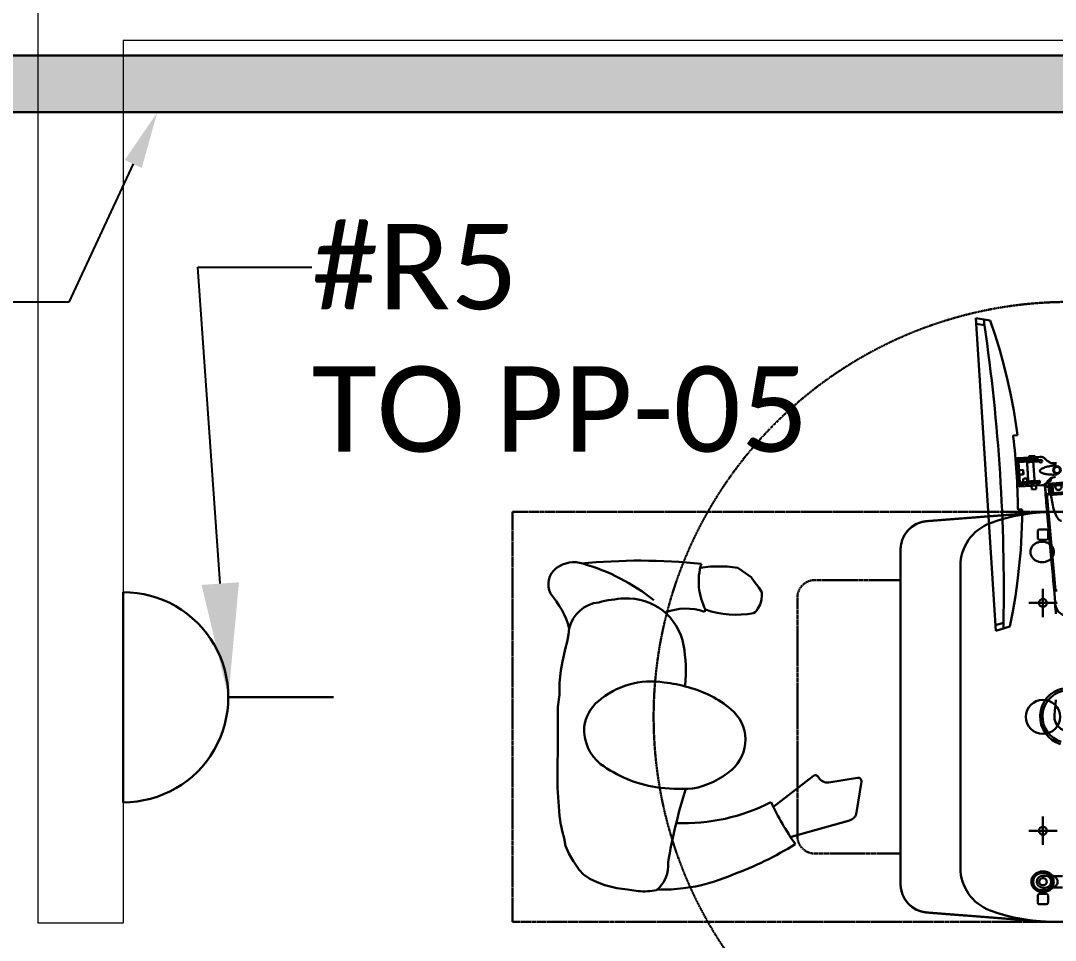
# Model space of a CAD drawing. Header units: millimetres. Extents: x 26027 to 581921, y 7230 to 233891.
# Drawn here: x 474486 to 476302, y 157555 to 159170 of the extents above; entities that cross this region are included whole.
import ezdxf
from ezdxf import colors
from ezdxf.entities.mleader import LeaderData, LeaderLine
from ezdxf.math import Vec2, Vec3

# ---------------------------------------------------------------- set-up
doc = ezdxf.new("R2010")
doc.units = ezdxf.units.MM
doc.header["$LTSCALE"] = 5
doc.linetypes.add('CACHE', pattern=[0.375, 0.25, -0.125])
doc.linetypes.add('FANTOME', pattern=[2.5, 1.25, -0.25, 0.25, -0.25, 0.25, -0.25])
for name, color, linetype, lineweight in [('E-ELEC-EQPM-2', 85, 'Continuous', 30), ('GE-ANCHORAGE_FLOOR', 222, 'Continuous', 30), ('GE-CLEARANCE', 83, 'FANTOME', 30), ('GE-EQUIPMENT', 140, 'Continuous', 30), ('GE-EQUIPMENT_INSERTION', 140, 'Continuous', 30), ('GE-EQUIPMENT_MOVEMENT', 241, 'CACHE', 30), ('GE-EQUIPMENT_OUTLINE', 131, 'CACHE', 30), ('GE-FURNITURE', 8, 'Continuous', 30), ('Walls', 252, 'Continuous', 5)]:
    doc.layers.add(name, color=color, linetype=linetype, lineweight=lineweight)
for name, color, linetype, lineweight, true_color in [('E-POWR', 7, 'Continuous', 30, 0x4e7e3e), ('E-PW', 7, 'Continuous', 30, 0x4e7e3e), ('EXF', 7, 'Continuous', 30, 0x4e7e3e)]:
    doc.layers.add(name, color=color, linetype=linetype, lineweight=lineweight, true_color=true_color)
doc.styles.get("Standard").update_dxf_attribs({"font": 'calibri.ttf'})
pattern_1 = [(0, (368880, 104830), (63.5, 63.5), [31.75, -95.25]), (90, (368895.875, 104814.125), (-63.5, 63.5), [31.75, -95.25])]

# ---------------------------------------------------------------- blocks, each defined once
blk = doc.blocks.new('GE-EUR01978')
at = {"layer": 'GE-ANCHORAGE_FLOOR', "color": 93, "ltscale": 0.05}
for p, q in [((-200, -160), (-200, -210)), ((200, -160), (200, -210)), ((-225, -185), (-175, -185)), ((175, -185), (225, -185))]:
    blk.add_line(p, q, dxfattribs=at)
at = {"layer": 'GE-ANCHORAGE_FLOOR'}
blk.add_lwpolyline([(-265, 0), (265, 0, -0.313113), (339.8, -52.2, -0.179029), (339.8, -277.8, -0.313113), (265, -330), (-265, -330, -0.313113), (-339.8, -277.8, -0.179029), (-339.8, -52.2, -0.313113), (-265, 0)], format="xyb", dxfattribs=at)
for centre, radius in [((0, -185), 30), ((-200, -185), 7), ((200, -185), 7)]:
    blk.add_circle(centre, radius, dxfattribs=at)
at = {"layer": 'GE-CLEARANCE', "ltscale": 0.5}
for points in [[(-360, -165), (-360, 700), (360, 700), (360, -165)], [(360, -165), (360, -1116), (-360, -1116), (-360, -165)]]:
    blk.add_lwpolyline(points, dxfattribs=at)
at = {"layer": 'GE-EQUIPMENT'}
for p, q in [((-445.3, -164.4), (-445.5, -161.2)), ((-408, -148), (-406.2, -168.2)), ((-221.7, -163.2), (-391.6, -178.1)), ((-198, -163.4), (-201.1, -163.6)), ((279.5, -165.7), (279.5, -150.9)), ((299.5, -165.7), (299.5, -150.9)), ((-452.5, -180.5), (-452.5, -180.5)), ((-447.5, -174.2), (-447, -174)), ((-447.5, -174.2), (-447.5, -174.2)), ((-418.4, -172.1), (-417.8, -172.3)), ((-412.2, -173.5), (-412.1, -173.5)), ((-412.1, -173.5), (-411.9, -173.6)), ((-411.9, -173.6), (-411.8, -173.6)), ((-411.7, -173.6), (-411.7, -173.6)), ((-410.4, -178.1), (-410.7, -173.9)), ((-407.6, -174.1), (-406.2, -173.9)), ((-407, -170), (-392.7, -168.8)), ((-406.2, -168.2), (-392.8, -167.1)), ((-406.2, -173.9), (-405.4, -173.9)), ((-405.8, -173.6), (-405.7, -173.7)), ((-405.7, -173.7), (-393.1, -172.6)), ((-404.7, -174.1), (-405.7, -173.7)), ((-405.7, -179.9), (-405.6, -181.1)), ((-405.1, -169.1), (-392.8, -168.1)), ((-404.9, -181.6), (-404.7, -181.6)), ((-404.7, -174.1), (-393.2, -173.1)), ((-404.2, -178.7), (-404.3, -178.7)), ((-403.9, -178.2), (-404.1, -175.7)), ((-394.2, -174.3), (-403.6, -175.1)), ((-392.7, -169.5), (-403.2, -170.5)), ((-398.1, -174.6), (-398.2, -173.6)), ((-376.5, -179.2), (-277.9, -170.6)), ((-329.2, -191.2), (-329.2, -178.9)), ((-326.2, -175.9), (-313.9, -175.9)), ((-310.9, -178.9), (-310.9, -191.2)), ((-224, -165.4), (-201.1, -163.6)), ((278.9, -181.2), (278.9, -185.2)), ((300.1, -185.2), (300.1, -181.2)), ((310.9, -178.9), (310.9, -191.2)), ((326.2, -175.9), (313.8, -175.9)), ((329.2, -191.2), (329.2, -178.9)), ((-457.8, -199.5), (-456.4, -199.4)), ((-454.2, -229.4), (-456.6, -190.4)), ((-450.6, -229.6), (-452.9, -194.2)), ((-449.7, -228.3), (-452, -193.2)), ((-447.2, -228.1), (-449.5, -193)), ((-447.3, -210.9), (-448.3, -194.9)), ((-414.5, -191.5), (-413.4, -208.7)), ((-414.1, -197.7), (-413.1, -197.7)), ((-413.5, -190.7), (-411.3, -225.8)), ((-408.8, -225.7), (-411, -190.6)), ((-410.6, -197.5), (-409.6, -197.5)), ((-410, -191.5), (-407.7, -226.9)), ((-404.3, -226.2), (-406.7, -187.2)), ((-406.1, -197.2), (-399.9, -196.8)), ((-399.4, -204.8), (-399.9, -196.8)), ((-399.6, -197.1), (-399.9, -196.8)), ((-399.1, -204.5), (-399.6, -197.1)), ((-313.9, -194.2), (-326.2, -194.2)), ((273, -181.8), (273, -186.6)), ((273, -186.6), (273, -187.5)), ((274.4, -183.4), (274.4, -187.2)), ((283.5, -184.3), (283.5, -185.7)), ((295.5, -185.7), (295.5, -184.3)), ((304.6, -187.2), (304.6, -183.4)), ((306, -186.6), (306, -181.8)), ((306, -187.7), (306, -186.6)), ((313.8, -194.2), (326.2, -194.2)), ((-458, -199.8), (-457.4, -209.2)), ((-457.1, -209.5), (-455.7, -209.4)), ((-452.5, -200.2), (-451.5, -200.1)), ((-452, -208.2), (-451, -208.1)), ((-448.8, -204), (-451.3, -204.1)), ((-449, -200), (-448, -199.9)), ((-448.5, -208), (-447.5, -207.9)), ((-447.4, -208.8), (-447.3, -210.8)), ((-415.3, -210.8), (-445.2, -212.7)), ((-418.5, -215.1), (-418.3, -218.1)), ((-412.1, -212.7), (-416.6, -212.9)), ((-413.6, -205.7), (-412.6, -205.7)), ((-413.4, -208.7), (-413.6, -206.6)), ((-410.3, -201.5), (-412.8, -201.7)), ((-410.1, -205.5), (-409.1, -205.4)), ((-405.6, -205.2), (-399.4, -204.8)), ((-399.1, -204.5), (-399.4, -204.8)), ((-494, -236.9), (-494.5, -229.8)), ((-453.1, -230.3), (-451.1, -230.2)), ((-408.6, -229.2), (-449.5, -231.8)), ((-447.2, -228.1), (-411.3, -225.8)), ((-447.1, -230.6), (-411.1, -228.3)), ((-441, -231.2), (-441.1, -230.2)), ((-434.5, -229.8), (-434.6, -227.3)), ((-425.7, -219.5), (-433.7, -220)), ((-433.4, -219.7), (-433.7, -220)), ((-433.2, -227.2), (-433.7, -220)), ((-433.4, -219.7), (-426, -219.3)), ((-426, -219.3), (-425.7, -219.5)), ((-425.3, -226.7), (-425.7, -219.5)), ((-423.9, -226.6), (-423.7, -229.1)), ((-417.1, -229.7), (-417.1, -228.7)), ((-416.2, -219.9), (-411.7, -219.6)), ((-407.2, -227.4), (-405.2, -227.2)), ((-364.2, -221.5), (-363.8, -228.6)), ((-151.1, -267.9), (-158.4, -243.3)), ((-151.1, -267.9), (-700, -302.8)), ((-165.2, -254.4), (-160.9, -268.5)), ((-700, -302.8), (-695.8, -277.5)), ((-690.1, -302.2), (-687.7, -287.7))]:
    blk.add_line(p, q, dxfattribs=at)
blk.add_lwpolyline([(345.9, -70.5, 0.014783), (339.8, -52.2, 0.313859), (264.8, 0), (-264.8, 0, 0.313859), (-339.8, -52.2, 0.014783), (-345.9, -70.5, 0.093451), (-359, -190.2), (-343.6, -388.9, 0.391679), (-293.7, -435), (293.7, -435, 0.391679), (343.6, -388.9), (359, -190.2, 0.093451)], format="xyb", close=True, dxfattribs=at)
for points in [[(-395, -143.5), (-394, -152.4), (-393.2, -161.5), (-392.6, -170.3)], [(-407, -170), (-407.5, -164), (-407.9, -158.2), (-408.5, -152.3), (-409.1, -146.4)], [(-221.7, -164.6), (-221.7, -161.7), (-221.8, -160.3)], [(-30, -162.3), (-20.2, -163.1), (-11.1, -163.9), (-3, -164.8)], [(-417.8, -172.3), (-418.3, -171.6), (-419, -171), (-419, -171)], [(-412.1, -178), (-414.2, -176.4), (-416.2, -174.4), (-417.8, -172.3)], [(-414.5, -172.1), (-413.8, -172.6), (-413, -173.1), (-412.2, -173.5)], [(-406.7, -187.2), (-407, -185.5), (-407.5, -183.7), (-408.3, -182), (-409.4, -180.4), (-410.7, -179), (-412.1, -178)], [(-411.7, -173.6), (-411.4, -173.7), (-410.7, -173.9)], [(-410.4, -178.2), (-410.3, -178.3), (-410.2, -178.5), (-410.1, -178.5), (-410, -178.6), (-410, -178.6), (-409.9, -178.6), (-409.9, -178.6), (-409.8, -178.6), (-409.7, -178.6), (-409.7, -178.6), (-409.6, -178.6), (-409.5, -178.6), (-409.5, -178.6), (-409.4, -178.6), (-409.3, -178.6), (-409.1, -178.6), (-409, -178.6), (-408.9, -178.6), (-408.7, -178.6), (-408.5, -178.6), (-403.9, -178.3)], [(-404.3, -178.7), (-404.5, -178.8), (-404.7, -178.9), (-404.8, -179), (-405, -179.1), (-405.1, -179.1), (-405.2, -179.2), (-405.3, -179.3), (-405.4, -179.3), (-405.5, -179.4), (-405.6, -179.5), (-405.7, -179.7), (-405.7, -179.9), (-405.7, -179.9)], [(-405.6, -181.1), (-405.6, -181.2), (-405.5, -181.3), (-405.5, -181.4), (-405.4, -181.5), (-405.3, -181.5), (-405.2, -181.6), (-405.2, -181.6), (-405.1, -181.6), (-405.1, -181.6), (-405.1, -181.6), (-405, -181.6), (-405, -181.6), (-404.9, -181.6), (-404.9, -181.6), (-404.9, -181.6)], [(-393.3, -173.5), (-393.3, -173.6), (-393.4, -173.8), (-393.6, -174), (-393.8, -174.2), (-394, -174.3), (-394.2, -174.3)], [(-392.6, -170.3), (-392.8, -171.3), (-393.1, -172.5), (-393.3, -173.5)], [(-222.2, -165.1), (-222, -165), (-221.8, -164.9), (-221.7, -164.7), (-221.7, -164.6)], [(279.5, -165.7), (279.5, -166.2), (279.4, -166.9), (279.3, -167.5), (279.1, -168.1), (278.9, -168.6), (278.6, -169.1), (278.4, -169.5), (278.2, -169.8), (278, -170), (278, -170), (278, -170)], [(301, -170), (301, -170), (301, -170), (301, -170), (300.8, -169.8), (300.6, -169.4), (300.4, -169), (300.1, -168.6), (299.9, -168.1), (299.8, -167.6), (299.6, -167), (299.5, -166.3), (299.5, -165.7)], [(-448.4, -193.6), (-448.4, -194), (-448.3, -194.5), (-448.3, -194.9)], [(273, -187.5), (273.2, -189.3), (273.9, -192), (275.1, -194.6), (276.6, -196.9), (278.5, -198.8), (280.7, -200.5), (283.1, -201.7), (285.6, -202.5), (288.2, -202.9), (290.8, -202.9), (293.4, -202.5), (295.9, -201.7), (298.3, -200.5), (300.5, -198.8), (302.4, -196.9), (303.9, -194.6), (305.1, -192), (305.8, -189.3), (306, -187.7)], [(-494.5, -229.8), (-510.8, -232), (-537.7, -236.3), (-564.6, -241.4), (-591.2, -247.2), (-617.7, -253.7), (-644, -261), (-670.1, -268.9), (-695.8, -277.5)], [(-158.4, -243.3), (-185, -238), (-211.9, -233.4), (-238.9, -229.6), (-266, -226.5), (-293.2, -224.1), (-320.4, -222.5), (-347.7, -221.6), (-364.2, -221.5)]]:
    blk.add_lwpolyline(points, dxfattribs=at)
for centre, radius in [((-433.5, -160.4), 6.61), ((-433.5, -160.4), 5.5), ((-448.8, -188.9), 2.5)]:
    blk.add_circle(centre, radius, dxfattribs=at)
for centre, radius, start, end in [((-200, -140), 23.5, 274.997, 94.997), ((0, -140), 25, 262.9814, 97.0085), ((-401.8, -161.7), 19.5, 183.4691, 212.229), ((-140.7, -626.3), 465.9, 94.961, 96.9475), ((-0.5, -139.4), 50.6, 192.0589, 342.9304), ((-0.5, -139.4), 46.5, 193.205, 342.8549), ((-444.7, -189.7), 12, 130.5174, 139.857), ((-465.2, -165.6), 19.6, 310.491, 311.0464), ((-465.3, -165.6), 19.7, 311.0531, 318.2916), ((-465.3, -165.6), 19.7, 318.2968, 326.25), ((-465.3, -165.6), 19.7, 326.2566, 333.6065), ((-465.2, -165.6), 19.6, 333.6123, 334.1668), ((-443, -176.4), 5.08, 143.5554, 154.2252), ((-443, -176.3), 5.05, 138.8824, 143.5486), ((-464.7, -165.7), 19.5, 335.0637, 3.8166), ((-444.1, -175.4), 3.57, 132.676, 139.2593), ((-422.1, -181.6), 12.1, 70.6398, 78.6025), ((-422.1, -181.6), 12.1, 60.5879, 70.6256), ((-422.1, -181.7), 12.3, 51.5831, 60.5949), ((-411.6, -173.1), 0.519, 250.569, 253.9865), ((-411.6, -173.2), 0.488, 249.0631, 250.5247), ((-408.6, -163.6), 10.5, 258.4934, 269.0733), ((-408.6, -163.9), 10.2, 269.0977, 275.6404), ((-405.2, -168.1), 1, 184.997, 274.997), ((-413, -3.9), 177.8, 272.6816, 274.5329), ((-403.6, -175.6), 0.5, 94.997, 184.997), ((-404.4, -178.2), 0.529, 300.2193, 2.8309), ((-627.1, -172.7), 224, 0.2335, 0.5642), ((-525.1, 852), 1040.4, 276.895, 277.2459), ((-444.6, -161.4), 55.6, 342.5537, 350.1823), ((-393, -170.4), 3.19, 351.125, 3.6865), ((-326.2, -178.9), 3, 90, 180), ((-313.9, -178.9), 3, 0, 90), ((-200, -140), 24, 263.3884, 266.2531), ((-200, -140), 24, 266.2548, 271.7237), ((-200, -140), 24, 271.7255, 276.9953), ((289.3, -181.8), 16.3, 134.1816, 180.1092), ((289.5, -181.2), 10.6, 0, 180), ((289.5, -184.3), 6, 360, 180), ((289.7, -181.8), 16.3, 359.8916, 45.8312), ((313.8, -178.9), 3, 90, 180), ((326.2, -178.9), 3, 360, 90), ((-457.7, -199.8), 0.3, 93.6478, 183.6479), ((-444.7, -189.6), 11.9, 175.2067, 183.6408), ((-444.7, -189.6), 11.9, 166.7288, 175.1956), ((-456.3, -199.7), 0.3, 3.6477, 93.6478), ((-444.7, -189.6), 11.9, 163.5597, 166.7231), ((-444.7, -189.6), 11.9, 158.0776, 163.5594), ((-444.7, -189.6), 11.9, 149.1171, 158.073), ((-444.7, -189.6), 12, 143.9987, 149.1136), ((-444.7, -189.6), 11.9, 139.8625, 143.9976), ((-449.1, -193.7), 0.686, 5.1067, 87.0282), ((-413.9, -191.4), 0.596, 91.0808, 190.2726), ((-326.2, -191.2), 3, 180, 270), ((-313.9, -191.2), 3, 270, 0), ((289.5, -185.2), 10.6, 180, 360), ((289.5, -185.7), 6, 180, 360), ((313.8, -191.2), 3, 180, 270), ((326.2, -191.2), 3, 270, 360), ((-457.1, -209.2), 0.3, 183.6477, 273.6478), ((-455.7, -209.1), 0.3, 273.6478, 3.6478), ((-838.1, -227.7), 391.2, 2.7686, 3.7587), ((-374.1, -1092.3), 893.3, 92.593, 94.7019), ((-445.3, -210.7), 2, 183.6372, 273.6582), ((-195.4, -3895.4), 3691.1, 93.4154, 93.8802), ((-416.5, -214.9), 2, 93.6478, 183.6478), ((-415.4, -208.8), 2, 273.6374, 3.6584), ((-41.7, -177), 373, 183.5126, 184.5511), ((-354.1, -1406), 1177, 90.5673, 96.7282), ((-453.2, -229.3), 1, 183.6478, 273.6478), ((-449.3, -234.3), 2.5, 93.6478, 151.1453), ((-451.1, -229.7), 0.5, 273.6478, 3.6478), ((-447.2, -228.1), 2.5, 183.6478, 273.6478), ((-416.3, -217.9), 2, 183.6478, 273.6478), ((-411.3, -225.8), 2.5, 273.6478, 3.6478), ((-408.4, -231.7), 2.5, 36.1503, 93.6478), ((-407.2, -226.9), 0.5, 183.6478, 273.6478), ((-405.3, -226.2), 1, 273.6478, 3.6478), ((-222.3, -3473.5), 3219.6, 88.9833, 98.3122)]:
    blk.add_arc(centre, radius, start, end, dxfattribs=at)
for points, knots in [([(-392.2, -143.2), (-391.6, -147.7), (-390.7, -156.7), (-390.1, -165.7), (-389.8, -170.2)], [0, 0, 0, 0, 0.5, 1, 1, 1, 1]), ([(-441.6, -161), (-441.4, -163.7), (-441, -167.7), (-440.2, -173), (-439.3, -177), (-438.5, -180.3), (-437.6, -182.8), (-436.9, -184.7), (-436, -186.6), (-435.1, -188), (-434.2, -189.1), (-433.5, -189.8), (-432.6, -190.3), (-431.6, -190.5), (-430.6, -190.2), (-429.8, -189.5), (-429.1, -188.7), (-428.4, -187.6), (-427.7, -186), (-427.1, -184.1), (-426.6, -182.1), (-426.1, -179.5), (-425.6, -176.1), (-425.3, -172.1), (-425.1, -166.7), (-425.3, -162.6), (-425.4, -159.9)], [0, 0, 0, 0, 0.124625, 0.187048, 0.24953, 0.312063, 0.343354, 0.374659, 0.405981, 0.437308, 0.452988, 0.468676, 0.484365, 0.500008, 0.515648, 0.531326, 0.547013, 0.562696, 0.594023, 0.625342, 0.656648, 0.687939, 0.750473, 0.812953, 0.875376, 1, 1, 1, 1]), ([(-411.7, -146.7), (-411.6, -147.6), (-411.3, -149.6), (-410.9, -153.5), (-410.4, -158.4), (-410, -163.3), (-409.8, -167.2), (-409.7, -169.2), (-409.6, -170.2)], [0, 0, 0, 0, 0.124248, 0.249117, 0.500008, 0.750887, 0.875761, 1, 1, 1, 1]), ([(-404.5, -152.3), (-405, -152.3), (-406.1, -152.6), (-406.9, -154.1), (-407.1, -156), (-407, -158.1), (-406.8, -160.2), (-406.2, -162), (-405.1, -163.3), (-404.1, -163.5), (-403.6, -163.4)], [0, 0, 0, 0, 0.106561, 0.210722, 0.339966, 0.5, 0.660034, 0.789278, 0.893439, 1, 1, 1, 1]), ([(-403.6, -163.4), (-402.9, -163.4), (-401.6, -162.9), (-399.9, -161.6), (-398.5, -159.7), (-398, -157.3), (-399, -155), (-400.6, -153.4), (-402.5, -152.4), (-403.9, -152.2), (-404.5, -152.3)], [0, 0, 0, 0, 0.106956, 0.231914, 0.365179, 0.5, 0.634821, 0.768086, 0.893044, 1, 1, 1, 1]), ([(-389.8, -170.9), (-385.7, -170.4), (-377.5, -169.2), (-367.3, -166.9), (-359.2, -164.4), (-354.3, -162.4), (-350.5, -160.4), (-348.2, -158.9), (-346.5, -157.5), (-345.3, -156.1), (-344.4, -154.5), (-344.1, -153.3), (-344.2, -152.6)], [0, 0, 0, 0, 0.2425, 0.486194, 0.608927, 0.732802, 0.795595, 0.859527, 0.892312, 0.926139, 0.961778, 1, 1, 1, 1]), ([(279.5, -165.7), (279.5, -165.7), (279.6, -165.5), (279.7, -165.4), (280, -165), (280.3, -164.5), (280.8, -164), (281.4, -163.2), (282.4, -162.2), (283.8, -161.1), (285.4, -160.1), (287.4, -159.4), (289.5, -159.1), (291.6, -159.4), (293.5, -160.1), (295.2, -161.1), (296.6, -162.2), (297.6, -163.2), (298.2, -164), (298.7, -164.5), (299, -165), (299.3, -165.4), (299.4, -165.5), (299.5, -165.7), (299.5, -165.7)], [0, 0, 0, 0, 0.003164, 0.014781, 0.033255, 0.056829, 0.084101, 0.114149, 0.180377, 0.252965, 0.330986, 0.413853, 0.49998, 0.58611, 0.668981, 0.747011, 0.819606, 0.885843, 0.915896, 0.94317, 0.966746, 0.985219, 0.996837, 1, 1, 1, 1]), ([(-407, -170), (-407, -170), (-407.1, -170), (-407.3, -170), (-407.5, -170), (-407.9, -170), (-408.3, -170), (-408.9, -170.1), (-409.3, -170.1), (-409.6, -170.2)], [0, 0, 0, 0, 0.021489, 0.082957, 0.182051, 0.313407, 0.470298, 0.643605, 1, 1, 1, 1]), ([(-407.9, -170.9), (-407.5, -170.9), (-405.9, -170.7), (-404.3, -170.6), (-403.2, -170.5)], [0, 0, 0, 0, 0.274054, 1, 1, 1, 1]), ([(-405.8, -173.6), (-405.8, -173.6), (-405.7, -173.6), (-405.6, -173.5), (-405.5, -173.5), (-405.3, -173.5), (-405.3, -173.5)], [0, 0, 0, 0, 0.068291, 0.257115, 0.568379, 1, 1, 1, 1]), ([(-403.2, -171.7), (-403.4, -171.9), (-403.8, -172.3), (-404.3, -172.8), (-404.8, -173.2), (-405.1, -173.5), (-405.3, -173.5)], [0, 0, 0, 0, 0.315158, 0.597441, 0.832461, 1, 1, 1, 1]), ([(-404.7, -181.6), (-404.8, -181.6), (-405.3, -181.6), (-404.9, -181.5), (-404.8, -181.5)], [0, 0, 0, 0, 0.516443, 1, 1, 1, 1]), ([(-404.8, -181.5), (-404.4, -181.4), (-402.9, -181.2), (-401.5, -181), (-400.2, -180.9)], [0, 0, 0, 0, 0.158092, 1, 1, 1, 1]), ([(-404.2, -178.7), (-404.2, -178.7), (-404.1, -178.7), (-404.1, -178.7), (-404.1, -178.7)], [0, 0, 0, 0, 0.504408, 1, 1, 1, 1]), ([(-376.5, -179.2), (-378, -179.4), (-384.8, -180), (-391.5, -180.6), (-399, -181.2)], [0, 0, 0, 0, 0.233245, 1, 1, 1, 1]), ([(-391.6, -178.1), (-391.7, -178.6), (-392.3, -179.6), (-393.4, -180), (-393.9, -180.1)], [0, 0, 0, 0, 0.515895, 1, 1, 1, 1]), ([(-289.5, -166), (-291.5, -166), (-295.6, -166.8), (-300.9, -170.1), (-304.8, -175), (-307, -180.6), (-307.5, -184.6), (-307.5, -186.5)], [0, 0, 0, 0, 0.124745, 0.2496037, 0.3745979, 0.4996863, 0.6170379, 0.6170379, 0.6170379, 0.6170379]), ([(-271.5, -186.5), (-271.5, -184.6), (-272, -180.6), (-274.2, -175), (-278.1, -170.1), (-283.4, -166.8), (-287.5, -166), (-289.5, -166)], [0.3830505, 0.3830505, 0.3830505, 0.3830505, 0.5003191, 0.625406, 0.750398, 0.8752548, 1, 1, 1, 1]), ([(-222.3, -165.1), (-223.1, -165.3), (-225.3, -165.6), (-227.5, -165.9), (-277.9, -170.6)], [0, 0, 0, 0, 0.367829, 1, 1, 1, 1]), ([(-222.2, -165.1), (-222.2, -165.1), (-222.2, -165.1), (-222.3, -165.1), (-222.3, -165.1)], [0, 0, 0, 0, 0.160956, 1, 1, 1, 1]), ([(289.5, -205.5), (287.5, -205.5), (283.4, -204.7), (278.1, -201.3), (274.2, -196.5), (271.9, -190.8), (271.2, -184.6), (272.1, -178.5), (274.6, -172.8), (277.4, -169.7), (278.9, -168.4)], [0, 0, 0, 0, 0.124745, 0.249604, 0.374598, 0.499686, 0.624818, 0.749946, 0.875024, 1, 1, 1, 1]), ([(304.6, -183.4), (304.6, -181.5), (303.9, -177.8), (300.6, -172.9), (295.6, -169.6), (289.5, -168.4), (283.4, -169.6), (278.4, -172.9), (275.1, -177.8), (274.4, -181.5), (274.4, -183.4)], [0, 0, 0, 0, 0.118899, 0.241112, 0.368522, 0.499995, 0.631469, 0.758878, 0.881091, 1, 1, 1, 1]), ([(278, -170), (279.2, -169.3), (282.6, -167.1), (289.5, -165.6), (296.3, -167), (299.8, -169.3), (301, -170)], [0, 0, 0, 0, 0.176343, 0.498439, 0.821873, 1, 1, 1, 1]), ([(300.1, -168.4), (301.6, -169.7), (304.4, -172.8), (306.9, -178.5), (307.8, -184.6), (307.1, -190.8), (304.8, -196.5), (300.9, -201.3), (295.6, -204.7), (291.5, -205.5), (289.5, -205.5)], [0, 0, 0, 0, 0.124979, 0.250059, 0.375188, 0.500319, 0.625406, 0.750398, 0.875255, 1, 1, 1, 1]), ([(-452.9, -194.2), (-452.9, -194), (-452.7, -193.5), (-452.2, -193.2), (-452, -193.2)], [0, 0, 0, 0, 0.501547, 1, 1, 1, 1]), ([(-411, -190.6), (-410.8, -190.6), (-410.2, -190.7), (-410, -191.3), (-410, -191.5)], [0, 0, 0, 0, 0.498456, 1, 1, 1, 1]), ([(-289.5, -207), (-291.5, -207), (-295.6, -206.2), (-300.9, -202.8), (-304.8, -198), (-307, -192.4), (-307.5, -188.4), (-307.5, -186.5)], [0, 0, 0, 0, 0.124745, 0.2496037, 0.3745979, 0.4996863, 0.6170379, 0.6170379, 0.6170379, 0.6170379]), ([(-271.5, -186.5), (-271.5, -188.4), (-272, -192.3), (-274.2, -198), (-278.1, -202.8), (-283.4, -206.2), (-287.5, -207), (-289.5, -207)], [0.3830505, 0.3830505, 0.3830505, 0.3830505, 0.5003191, 0.625406, 0.750398, 0.8752548, 1, 1, 1, 1]), ([(274.4, -183.4), (274.1, -183.4), (273.6, -183.3), (273, -182.9), (273, -182.7)], [0, 0, 0, 0, 0.62523, 1, 1, 1, 1]), ([(274.4, -187.2), (274.1, -187.2), (273.6, -187.2), (273, -186.8), (273, -186.6)], [0, 0, 0, 0, 0.62523, 1, 1, 1, 1]), ([(274.4, -187.2), (274.4, -189.1), (275.1, -192.9), (278.3, -197.9), (283.3, -201.4), (289.5, -202.6), (295.7, -201.4), (300.7, -197.9), (303.9, -192.9), (304.6, -189.1), (304.6, -187.2)], [0, 0, 0, 0, 0.119064, 0.24123, 0.368497, 0.499995, 0.631493, 0.75876, 0.880927, 1, 1, 1, 1]), ([(304.6, -183.4), (304.9, -183.4), (305.4, -183.3), (306, -182.9), (306, -182.7)], [0, 0, 0, 0, 0.62523, 1, 1, 1, 1]), ([(304.6, -187.2), (304.9, -187.2), (305.4, -187.2), (306, -186.8), (306, -186.6)], [0, 0, 0, 0, 0.62523, 1, 1, 1, 1]), ([(-447.8, -202), (-447.7, -202), (-447.7, -202), (-447.6, -202), (-447.5, -202), (-447.4, -202), (-447.3, -202)], [0, 0, 0, 0, 0.086349, 0.300919, 0.618538, 1, 1, 1, 1]), ([(-445.2, -212.7), (-445.7, -212.8), (-446.8, -212.4), (-447.2, -211.3), (-447.3, -210.8)], [0, 0, 0, 0, 0.507686, 1, 1, 1, 1]), ([(-413.4, -208.7), (-413.4, -209.2), (-413.7, -210.3), (-414.8, -210.8), (-415.3, -210.8)], [0, 0, 0, 0, 0.492336, 1, 1, 1, 1]), ([(-414.1, -199.9), (-414.1, -199.9), (-414.1, -199.9), (-414.2, -199.9), (-414.4, -199.9), (-414.5, -199.9), (-414.5, -199.9)], [0, 0, 0, 0, 0.08638, 0.30096, 0.618569, 1, 1, 1, 1]), ([(-365.7, -229), (-365.5, -229), (-365, -229), (-364.4, -228.9), (-364, -228.8), (-363.8, -228.6), (-363.8, -228.6)], [0, 0, 0, 0, 0.370335, 0.683941, 0.897427, 1, 1, 1, 1]), ([(-494, -236.9), (-494, -236.9), (-493.8, -237.1), (-493.4, -237.1), (-492.7, -237.1), (-492.2, -237.1), (-492, -237.1)], [0, 0, 0, 0, 0.102593, 0.316076, 0.629685, 1, 1, 1, 1]), ([(-155.4, -253.6), (-155.3, -253.7), (-155.5, -253.8), (-155.7, -253.9), (-156.2, -254), (-157, -254.1), (-158.8, -254.3), (-161.5, -254.4), (-163.9, -254.4), (-165.2, -254.4)], [0, 0, 0, 0, 0.022762, 0.045407, 0.076958, 0.166961, 0.290637, 0.617034, 1, 1, 1, 1]), ([(-687.7, -287.7), (-689, -287.9), (-691.3, -288.2), (-694.1, -288.4), (-695.9, -288.5), (-696.7, -288.5), (-697.2, -288.4), (-697.4, -288.3), (-697.6, -288.2), (-697.6, -288.2)], [0, 0, 0, 0, 0.38297, 0.709367, 0.833046, 0.923043, 0.954593, 0.977236, 1, 1, 1, 1])]:
    blk.add_open_spline(points, degree=3, knots=knots, dxfattribs=at)
for points in [[(-409, -170.6), (-409.2, -170.4), (-409.4, -170.3), (-409.6, -170.2)], [(-407.9, -170.9), (-408.3, -171), (-408.7, -170.8), (-409, -170.6)], [(-452, -193.2), (-451, -193.1), (-450, -193.1), (-449.1, -193)], [(-413.9, -190.8), (-413, -190.7), (-412, -190.6), (-411, -190.6)]]:
    blk.add_open_spline(points, degree=3, dxfattribs=at)
at = {"layer": 'GE-EQUIPMENT_MOVEMENT', "ltscale": 0.5}
blk.add_lwpolyline([(-356.1, -115), (-728.1, -115, 1.03486), (728.1, -115), (356.1, -115)], format="xyb", dxfattribs=at)
at = {"layer": 'GE-EQUIPMENT_MOVEMENT'}
blk.add_lwpolyline([(240, -435), (240, -586, -0.414214), (210, -616), (-210, -616, -0.414214), (-240, -586), (-240, -435)], format="xyb", dxfattribs=at)
at = {"layer": 'GE-EQUIPMENT_OUTLINE'}
blk.add_lwpolyline([(345.9, -70.5, 0.014783), (339.8, -52.2, 0.313859), (264.8, 0), (-264.8, 0, 0.313859), (-339.8, -52.2, 0.014783), (-345.9, -70.5, 0.093451), (-359, -190.2), (-343.6, -388.9, 0.391679), (-293.7, -435), (293.7, -435, 0.391679), (343.6, -388.9), (359, -190.2, 0.093451)], format="xyb", close=True, dxfattribs=at)
blk = doc.blocks.new('GE-EUR00233')
at = {"layer": 'GE-FURNITURE'}
for p, q in [((81.7, 384.6), (136, 376.1)), ((83.3, 327.3), (75.1, 378)), ((149.9, 363.7), (178.9, 261.5)), ((73.4, 308.7), (75.3, 309.9)), ((125.4, 230.6), (71.8, 300.3)), ((-269.4, 196.5), (-258.8, 204.5)), ((-258.8, 204.5), (-250.9, 209.8)), ((-250.9, 209.8), (-245.6, 209.8)), ((-245.6, 209.8), (-237.4, 209.2)), ((-237.4, 209.2), (-229, 206.9)), ((-229, 206.9), (-222.2, 202.9)), ((-222.2, 202.9), (-218.3, 200.3)), ((-218.3, 200.3), (-215.7, 197.8)), ((-288, 175.3), (-277.4, 191.2)), ((-277.4, 191.2), (-269.4, 196.5)), ((-215.7, 197.8), (-213.7, 195.1)), ((-295.9, 148.8), (-293.3, 167.4)), ((-293.3, 167.4), (-288, 175.3)), ((-295.9, 135.6), (-295.9, 148.8)), ((-295.9, 119.7), (-295.9, 135.6)), ((-293.4, 101.7), (-295.9, 119.7)), ((-220.2, 111), (-216.4, 109.1)), ((268.7, 72), (266, 93.2)), ((271.3, 50.8), (268.7, 72)), ((271.3, 32.2), (271.3, 50.8)), ((271.3, 32.2), (271.6, 26)), ((271.3, -26.1), (274, -7.6)), ((268.7, -44.7), (271.3, -26.1)), ((263.4, -65.9), (268.7, -44.7)), ((258.1, -79.1), (263.4, -65.9)), ((252.8, -92.4), (258.1, -79.1)), ((236.9, -110.9), (244.8, -103)), ((244.8, -103), (252.8, -92.4)), ((208.2, -129.2), (222.1, -120.7)), ((221, -121.5), (236.9, -110.9)), ((-176.6, -129.5), (-187.4, -128.2)), ((-176.6, -129.5), (-163.4, -132.2)), ((-163.4, -132.2), (-152.8, -134.8)), ((-152.8, -134.8), (-128.9, -140.1)), ((-128.9, -140.1), (-113, -142.8)), ((-113, -142.8), (-91.8, -145.4)), ((157.4, -142.8), (170.6, -140.1)), ((170.6, -140.1), (181.2, -137.5)), ((181.2, -137.5), (194.5, -134.8)), ((194.5, -134.8), (208.2, -129.2)), ((-91.8, -145.4), (-70.6, -145.4)), ((-70.6, -145.4), (-49.4, -148.1)), ((-49.4, -148.1), (-30.8, -148.1)), ((-30.8, -148.1), (-14.9, -148.1)), ((-14.9, -148.1), (6.3, -148.1)), ((6.3, -148.1), (27.5, -148.1))]:
    blk.add_line(p, q, dxfattribs=at)
for centre, radius, start, end in [((80.8, 378.9), 5.76, 81.0708, 189.1539), ((133.3, 359), 17.3, 15.8491, 81.0708), ((66.2, 324.6), 17.3, 301.4601, 9.1539), ((76.4, 303.8), 5.76, 121.4601, 217.5756), ((-129, 737.1), 567.8, 295.8015, 304.4083), ((-318.8, -48.2), 600.7, 20.2265, 31.7802), ((-186.9, 71.5), 341.9, 358.0278, 26.8385), ((-376.8, 165.1), 165.7, 340.8889, 10.3838), ((8.5, 111.3), 69.7, 40.885, 140.6235), ((101.2, 33.3), 190.9, 140.1811, 165.7543), ((57.4, 153.7), 5, 40.3052, 40.885), ((-53.4, 59.7), 150.3, 10.9809, 40.3052), ((-104, 11.3), 379, 12.4776, 23.0118), ((-269.4, 205.6), 106.7, 252.9744, 297.5697), ((-124.1, 76.9), 97.8, 160.7756, 201.954), ((714.6, -3.6), 1020.8, 173.9704, 185.8384), ((-112.1, -181.8), 258.2, 84.5614, 100.1325), ((115.6, 17.5), 209, 162.5066, 174.2445), ((-270.6, 70), 365.2, 352.6134, 2.8703), ((384.4, 1003.4), 971.5, 252.7336, 260.4733), ((-140, -26.1), 100, 100.1325, 183.3504), ((49, 16.1), 143.1, 171.024, 220.979), ((228.2, -12.4), 58, 40.3146, 94.5475), ((44, -203), 358.7, 141.5058, 164.0987), ((-129.2, 59.6), 223.8, 323.6075, 350.8566), ((168.3, 3.9), 106.3, 353.8332, 11.5231), ((-2.3, -18), 237.9, 183.3504, 194.2578), ((-174, -70.6), 59.2, 185.8098, 257.2765), ((-3.7, -29.7), 73.4, 220.979, 261.6434), ((-10.4, -23.3), 79.1, 267.1584, 320.8969), ((-252.2, -120.1), 51.2, 162.098, 216.6543), ((-143.5, -281.4), 159.3, 105.9204, 131.0888), ((66.9, 551.4), 700.6, 266.7753, 277.4931), ((-264.3, -128.4), 36.6, 217.5292, 295.9898)]:
    blk.add_arc(centre, radius, start, end, dxfattribs=at)
blk = doc.blocks.new('NORMAL SOCKET')
at = {"layer": 'E-POWR'}
for p, q in [((0, 307.7), (0, 615.4)), ((-307.7, 0), (307.7, 0))]:
    blk.add_line(p, q, dxfattribs=at)
blk.add_ellipse((0, 0), major_axis=(32.8, 305.9), ratio=1, start_param=4.81904, end_param=7.960633, dxfattribs=at)

msp = doc.modelspace()

# ---------------------------------------------------------------- linework, layer by layer
at = {"layer": 'Walls'}
for p, q in [((474515.8, 159335.3, 2.4), (474515.8, 157585.3, 2.4)), ((474665.8, 159135.3, 2.4), (474665.8, 157585.3, 2.4)), ((480269.3, 159135.3, 2.4), (474665.8, 159135.3, 2.4)), ((474665.8, 157585.3, 2.4), (474515.8, 157585.3, 2.4))]:
    msp.add_line(p, q, dxfattribs=at)

# ---------------------------------------------------------------- block references
at = {"layer": 'E-POWR', "color": 85, "xscale": -0.6, "yscale": 0.6, "zscale": 0.6, "rotation": 270}
msp.add_blockref('NORMAL SOCKET', (474665.8, 157982.2, 2.4), dxfattribs=at)
at = {"layer": 'GE-EQUIPMENT_INSERTION', "rotation": 270}
msp.add_blockref('GE-EUR01978', (476465.5, 157947.8, 2.4), dxfattribs=at)

# ---------------------------------------------------------------- next in the draw order: hatches: boundary and pattern name
at = {"layer": 'E-ELEC-EQPM-2'}
h = msp.add_hatch(dxfattribs=at)
h.set_pattern_fill('CROSS', color=85, scale=10)
h.set_pattern_definition(pattern_1)
edge = h.paths.add_edge_path()
edge.add_line((457685.6, 145694.3), (457685.6, 152806.1))
edge.add_line((457685.6, 152806.1), (462487.4, 152806.1))
edge.add_line((462487.4, 152806.1), (462487.4, 145900.9))
edge.add_line((462487.4, 145900.9), (462587.4, 145901.1))
edge.add_line((462587.4, 145901.1), (462587.4, 152806.1))
edge.add_line((462587.4, 152806.1), (464555.9, 152806.1))
edge.add_line((464555.9, 152806.1), (469284.4, 152806.1))
edge.add_line((469284.4, 152806.1), (471903.7, 152806.1))
edge.add_line((471903.7, 152806.1), (471903.7, 142653.2))
edge.add_line((471903.7, 142653.2), (478231.4, 142645.9))
edge.add_line((478231.4, 142645.9), (478231.4, 142845.2))
edge.add_line((478231.4, 142845.2), (472503.7, 142845.2))
edge.add_line((472503.7, 142845.2), (472503.7, 157840))
edge.add_line((472503.7, 157840), (472504, 159009.2))
edge.add_line((472504, 159009.2), (479768.6, 159009.2))
edge.add_line((479768.6, 159009.2), (479768.6, 159109.2))
edge.add_line((479768.6, 159109.2), (472503.7, 159109.2))
edge.add_line((472503.7, 159109.2), (472503.7, 169315.6))
edge.add_line((472503.7, 169315.6), (478921.1, 169315.6))
edge.add_line((478921.1, 169315.6), (484286.4, 169315.6))
edge.add_line((484286.4, 169315.6), (484286.4, 166351.2))
edge.add_line((484286.4, 166351.2), (484486.4, 166351.2))
edge.add_line((484486.4, 166351.2), (484486.4, 169515.6))
edge.add_line((484486.4, 169515.6), (479083.8, 169515.6))
edge.add_line((479083.8, 169515.6), (479083.8, 190946.9))
edge.add_line((479083.8, 190946.9), (479083.8, 191341.6))
edge.add_line((479083.8, 191341.6), (478883.8, 191341.6))
edge.add_line((478883.8, 191341.6), (478883.8, 195124.3))
edge.add_line((478883.8, 195124.3), (477262.4, 195124.3))
edge.add_line((477262.4, 195124.3), (477262.4, 205421.2))
edge.add_line((477262.4, 205421.2), (474368, 205421.2))
edge.add_line((474368, 205421.2), (469356.9, 205421.2))
edge.add_line((469356.9, 205421.2), (469256.9, 205421.2))
edge.add_line((469256.9, 205421.2), (469256.9, 204391.3))
edge.add_line((469256.9, 204391.3), (469856.9, 204391.3))
edge.add_line((469856.9, 204391.3), (469856.9, 204821.2))
edge.add_line((469856.9, 204821.2), (471179.3, 204821.2))
edge.add_line((471179.3, 204821.2), (471179.3, 204391.3))
edge.add_line((471179.3, 204391.3), (471779.3, 204391.3))
edge.add_line((471779.3, 204391.3), (471779.3, 204821.2))
edge.add_line((471779.3, 204821.2), (476662.4, 204821.2))
edge.add_line((476662.4, 204821.2), (476662.4, 194457.6))
edge.add_line((476662.4, 194457.6), (478283.8, 194457.6))
edge.add_line((478283.8, 194457.6), (478283.8, 169915.6))
edge.add_line((478283.8, 169915.6), (471903.7, 169915.6))
edge.add_line((471903.7, 169915.6), (471903.7, 159212))
edge.add_line((471903.7, 159212), (470513.7, 159212))
edge.add_line((470513.7, 159212), (470513.7, 159112))
edge.add_line((470513.7, 159112), (471903.7, 159112))
edge.add_line((471903.7, 159112), (471903.7, 153006.1))
edge.add_line((471903.7, 153006.1), (462587.4, 153006.1))
edge.add_line((462587.4, 153006.1), (462487.4, 152906.1))
edge.add_line((462487.4, 152906.1), (457585.6, 152906.1))
edge.add_line((457585.6, 152906.1), (457585.6, 145694.3))
at = {"layer": 'E-PW'}
h = msp.add_hatch(dxfattribs=at)
h.set_pattern_fill('CROSS', color=85, scale=10)
h.set_pattern_definition(pattern_1)
h.paths.add_polyline_path([(457585.6, 145694.3), (457585.6, 152906.1), (462487.4, 152906.1), (462587.4, 153006.1), (471903.7, 153006.1), (471903.7, 159112), (470513.7, 159112), (470513.7, 159212), (471903.7, 159212), (471903.7, 169915.6), (478283.8, 169915.6), (478283.8, 194457.6), (476662.4, 194457.6), (476662.4, 204821.2), (471779.3, 204821.2), (471779.3, 204391.3), (471179.3, 204391.3), (471179.3, 204821.2), (469856.9, 204821.2), (469856.9, 204391.3), (469256.9, 204391.3), (469256.9, 205421.2), (469356.9, 205421.2), (474368, 205421.2), (477262.4, 205421.2), (477262.4, 195124.3), (478883.8, 195124.3), (478883.8, 191341.6), (479083.8, 191341.6), (479083.8, 190946.9), (479083.8, 169515.6), (484486.4, 169515.6), (484486.4, 166351.2), (484286.4, 166351.2), (484286.4, 169315.6), (478921.1, 169315.6), (472503.7, 169315.6), (472503.7, 159109.2), (479768.6, 159109.2), (479768.6, 159009.2), (472504, 159009.2), (472503.7, 157840), (472503.7, 142845.2), (478231.4, 142845.2), (478231.4, 142645.9), (471903.7, 142653.2), (471903.7, 152806.1), (469284.4, 152806.1), (464555.9, 152806.1), (462587.4, 152806.1), (462587.4, 145901.1), (462487.4, 145900.9), (462487.4, 152806.1), (457685.6, 152806.1), (457685.6, 145694.3)])
at = {"layer": 'EXF'}
h = msp.add_hatch(dxfattribs=at)
h.set_pattern_fill('CROSS', color=256, scale=10)
edge = h.paths.add_edge_path()
edge.add_line((464555.9, 152806.1), (469284.4, 152806.1))
edge.add_line((469284.4, 152806.1), (471903.7, 152806.1))
edge.add_line((471903.7, 152806.1), (471903.7, 142653.2))
edge.add_line((471903.7, 142653.2), (478231.4, 142645.9))
edge.add_line((478231.4, 142645.9), (478231.4, 142845.2))
edge.add_line((478231.4, 142845.2), (472503.7, 142845.2))
edge.add_line((472503.7, 142845.2), (472503.7, 157840))
edge.add_line((472503.7, 157840), (472504, 159009.2))
edge.add_line((472504, 159009.2), (479768.6, 159009.2))
edge.add_line((479768.6, 159009.2), (479768.6, 159109.2))
edge.add_line((479768.6, 159109.2), (472503.7, 159109.2))
edge.add_line((472503.7, 159109.2), (472503.7, 169315.6))
edge.add_line((472503.7, 169315.6), (478921.1, 169315.6))
edge.add_line((478921.1, 169315.6), (484286.4, 169315.6))
edge.add_line((484286.4, 169315.6), (484286.4, 166351.2))
edge.add_line((484286.4, 166351.2), (484486.4, 166351.2))
edge.add_line((484486.4, 166351.2), (484486.4, 169515.6))
edge.add_line((484486.4, 169515.6), (479083.8, 169515.6))
edge.add_line((479083.8, 169515.6), (479083.8, 190946.9))
edge.add_line((479083.8, 190946.9), (479083.8, 191341.6))
edge.add_line((479083.8, 191341.6), (478883.8, 191341.6))
edge.add_line((478883.8, 191341.6), (478883.8, 195124.3))
edge.add_line((478883.8, 195124.3), (477262.4, 195124.3))
edge.add_line((477262.4, 195124.3), (477262.4, 205421.2))
edge.add_line((477262.4, 205421.2), (474368, 205421.2))
edge.add_line((474368, 205421.2), (469356.9, 205421.2))
edge.add_line((469356.9, 205421.2), (469256.9, 205421.2))
edge.add_line((469256.9, 205421.2), (469256.9, 204391.3))
edge.add_line((469256.9, 204391.3), (469856.9, 204391.3))
edge.add_line((469856.9, 204391.3), (469856.9, 204821.2))
edge.add_line((469856.9, 204821.2), (471179.3, 204821.2))
edge.add_line((471179.3, 204821.2), (471179.3, 204391.3))
edge.add_line((471179.3, 204391.3), (471779.3, 204391.3))
edge.add_line((471779.3, 204391.3), (471779.3, 204821.2))
edge.add_line((471779.3, 204821.2), (476662.4, 204821.2))
edge.add_line((476662.4, 204821.2), (476662.4, 194457.6))
edge.add_line((476662.4, 194457.6), (478283.8, 194457.6))
edge.add_line((478283.8, 194457.6), (478283.8, 169915.6))
edge.add_line((478283.8, 169915.6), (471903.7, 169915.6))
edge.add_line((471903.7, 169915.6), (471903.7, 159212))
edge.add_line((471903.7, 159212), (470513.7, 159212))
edge.add_line((470513.7, 159212), (470513.7, 159112))
edge.add_line((470513.7, 159112), (471903.7, 159112))
edge.add_line((471903.7, 159112), (471903.7, 153006.1))
edge.add_line((471903.7, 153006.1), (462587.4, 153006.1))

# ---------------------------------------------------------------- next in the draw order: linework, layer by layer
at = {"layer": 'E-ELEC-EQPM-2', "color": 85, "elevation": 2.4}
msp.add_lwpolyline([(479083.8, 190946.9), (479083.8, 169515.6), (484486.4, 169515.6), (484486.4, 166351.2), (484286.4, 166351.2), (484286.4, 169315.6), (478921.1, 169315.6), (472503.7, 169315.6), (472503.7, 159109.2), (479768.6, 159109.2), (479768.6, 159009.2), (472504, 159009.2), (472503.7, 157840), (472503.7, 142845.2)], dxfattribs=at)

# ---------------------------------------------------------------- next in the draw order: block references
at = {"layer": 'GE-EQUIPMENT_INSERTION', "rotation": 270}
msp.add_blockref('GE-EUR00233', (475577.2, 157915.9), dxfattribs=at)

# ---------------------------------------------------------------- next in the draw order: leaders
at = {"layer": 'E-POWR'}
ml = msp.add_multileader_mtext('Standard', dxfattribs=at)
ml.set_content('POWER CABLE TRAY\\P100x50mm', color=256)
ml.set_leader_properties()
ml.build(insert=Vec2(0, 0))
ml.multileader.update_dxf_attribs({"text_right_attachment_type": 6, "dogleg_length": 200, "arrow_head_size": 100})
ctx = ml.context
ctx.base_point, ctx.char_height, ctx.arrow_head_size, ctx.landing_gap_size, ctx.plane_origin = Vec3(472892.5, 158744.9), 100, 100, 100, Vec3(479370.2, 158152.6)
ctx.right_attachment = 6
notes = []
notes.append((ctx, [(1, (1, 1, 0), (474570.5, 158675.6), (-1, 0), 200, [(0, [(474725.8, 159009.2)], 0, [])])]))
ctx.mtext.insert, ctx.mtext.width, ctx.mtext.flow_direction = Vec3(472992.5, 158795.6), 3370.454, 5
ml = msp.add_multileader_mtext('Standard', dxfattribs=at)
ml.set_content('#R5\\PTO PP-05', color=256)
ml.set_leader_properties()
ml.build(insert=Vec2(0, 0))
ml.multileader.update_dxf_attribs({"text_right_attachment_type": 6, "dogleg_length": 200, "arrow_head_size": 200})
ctx = ml.context
ctx.base_point, ctx.char_height, ctx.arrow_head_size, ctx.landing_gap_size, ctx.plane_origin = Vec3(474997, 158737.2, 7.1), 150, 200, 0.09, Vec3(473560.3, 152967.6, 7.1)
ctx.right_attachment = 6
notes.append((ctx, [(0, (1, 1, 0), (474797, 158737.2, 7.1), (1, 0), 200, [(0, [(474850.4, 157982.2, 7.1)], 0, [])])]))
ctx.mtext.insert, ctx.mtext.flow_direction = Vec3(474997.1, 158813.3, 7.1), 5
for ctx, leaders in notes:
    for number, flags, end, landing, length, lines in leaders:
        leader = LeaderData()
        leader.index, (leader.has_last_leader_line, leader.has_dogleg_vector, leader.attachment_direction) = number, flags
        leader.last_leader_point, leader.dogleg_vector, leader.dogleg_length = Vec3(end), Vec3(landing), length
        for number, points, colour, breaks in lines:
            line = LeaderLine()
            line.index, line.vertices, line.color, line.breaks = number, Vec3.list(points), colors.encode_raw_color(colour), breaks
            leader.lines.append(line)
        ctx.leaders.append(leader)

doc.saveas('drawing.dxf')
